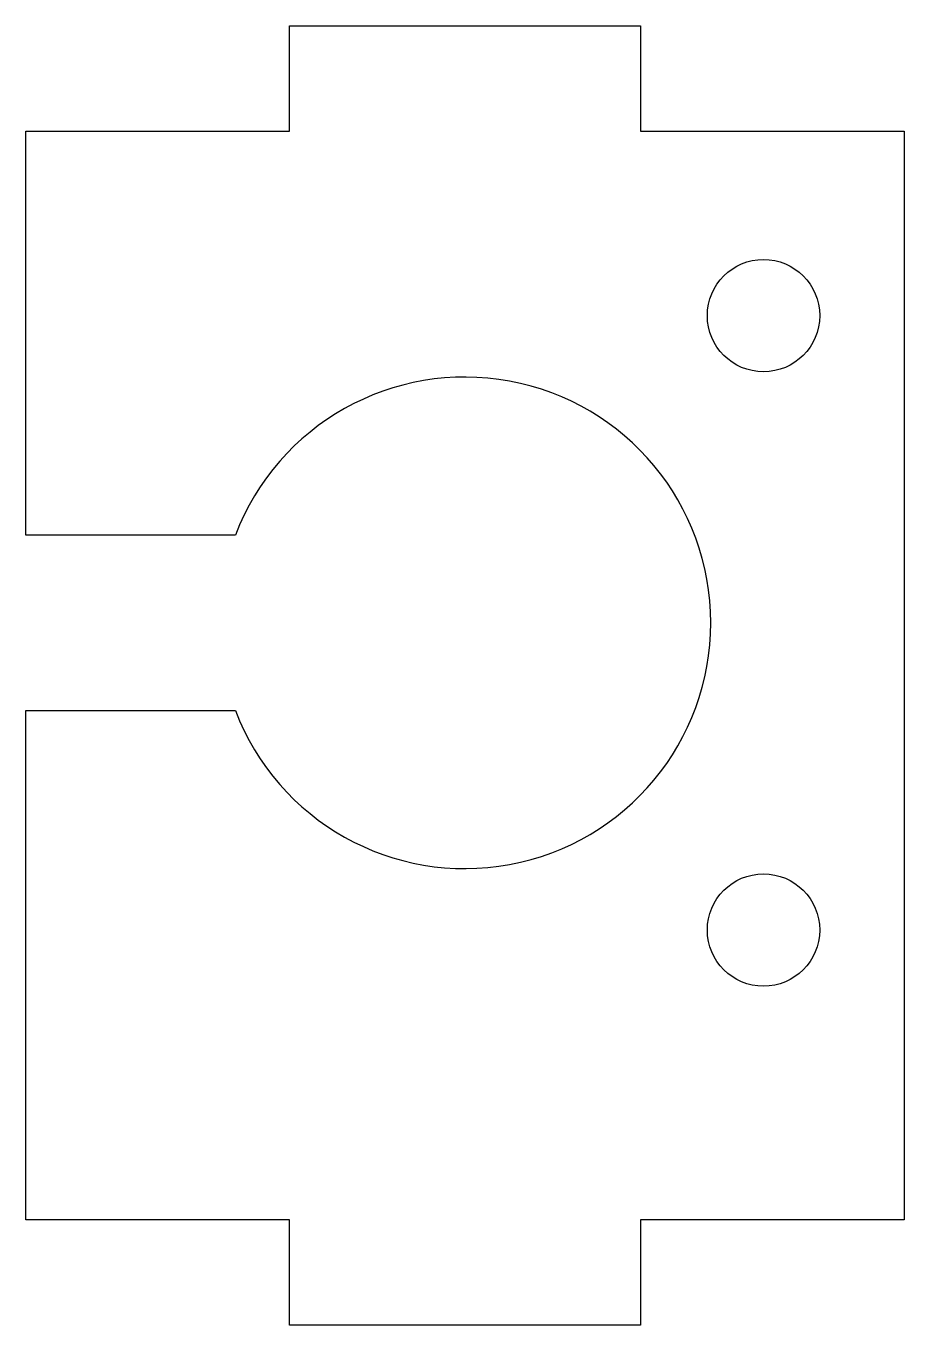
# Model space of a CAD drawing. Header units: millimetres. Extents: x -12.5 to 12.5, y -20 to 17.
import ezdxf

# ---------------------------------------------------------------- set-up
doc = ezdxf.new("R2010")
doc.units = ezdxf.units.MM

msp = doc.modelspace()

# ---------------------------------------------------------------- linework, layer by layer
at = {"color": 7, "linetype": 'Continuous', "lineweight": 25}
for p, q in [((-5, 14), (-5, 17)), ((-5, 17), (5, 17)), ((5, 17), (5, 14)), ((-12.5, 2.5), (-12.5, 14)), ((-12.5, 14), (-5, 14)), ((5, 14), (12.5, 14)), ((12.5, 14), (12.5, -17)), ((-6.538, 2.5), (-12.5, 2.5)), ((-12.5, -17), (-12.5, -2.5)), ((-12.5, -2.5), (-6.538, -2.5)), ((-5, -17), (-12.5, -17)), ((-5, -20), (-5, -17)), ((5, -17), (5, -20)), ((12.5, -17), (5, -17)), ((5, -20), (-5, -20))]:
    msp.add_line(p, q, dxfattribs=at)
for centre in [(8.5, 8.75), (8.5, -8.75)]:
    msp.add_circle(centre, 1.6, dxfattribs=at)
msp.add_arc((0, 0), 7, 200.9248, 159.0752, dxfattribs=at)

doc.saveas('drawing.dxf')
